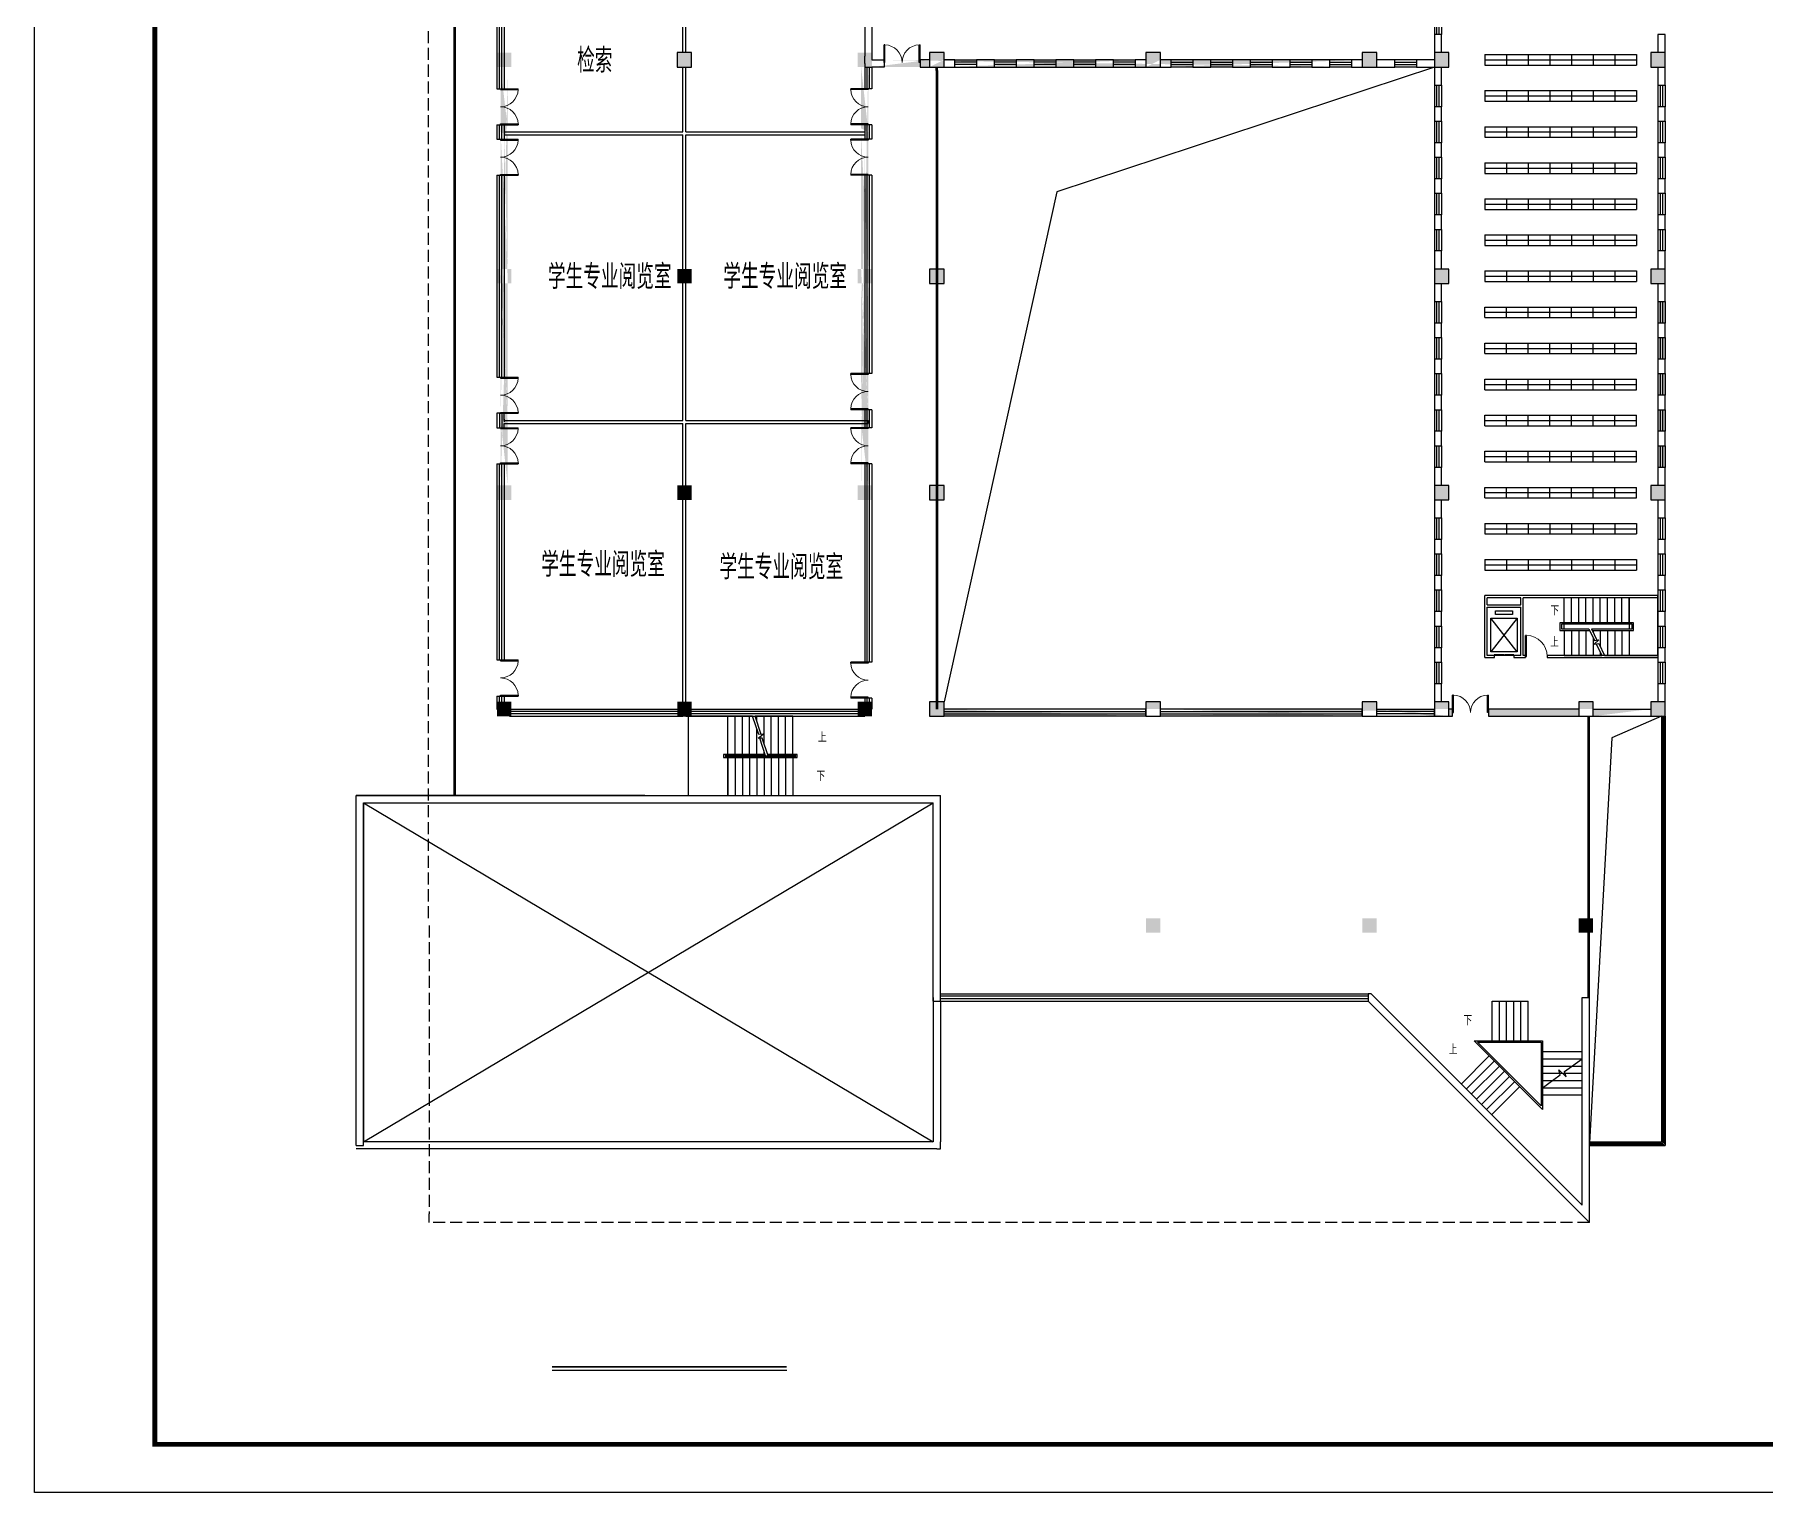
# Model space of a CAD drawing. Extents: x 368934 to 515747, y 80531 to 178176.
# Drawn here: x 369151 to 405151, y 80531 to 110847 of the extents above; entities that cross this region are included whole.
import ezdxf

# ---------------------------------------------------------------- set-up
doc = ezdxf.new("R2010")
doc.units = 0
doc.header["$LTSCALE"] = 1000
doc.header["$MEASUREMENT"] = 0
doc.linetypes.add('DASH', pattern=[0.35, 0.25, -0.1])
doc.layers.get('0').update_dxf_attribs({"linetype": 'CONTINUOUS'})
for name, color, linetype in [('COLUMN', 9, 'CONTINUOUS'), ('HANDRAIL', 2, 'CONTINUOUS'), ('PUB_DIM', 3, 'CONTINUOUS'), ('PUB_TEXT', 253, 'CONTINUOUS'), ('PUB_TITLE', 4, 'CONTINUOUS'), ('STAIR', 2, 'CONTINUOUS'), ('WALL', 254, 'CONTINUOUS'), ('WINDOW', 4, 'CONTINUOUS')]:
    doc.layers.add(name, color=color, linetype=linetype)
doc.styles.add('_TCH_DIM', font='SIMPLEX', dxfattribs={"height": 3.5, "bigfont": 'GBCBIG'})
doc.styles.get("Standard").update_dxf_attribs({"font": 'GBENOR', "bigfont": 'GBCBIG'})

# ---------------------------------------------------------------- blocks, each defined once
blk = doc.blocks.new('$TCHSYS$WIN2D')
for p, q in [((-0.5, 0.5), (0.5, 0.5)), ((0.5, 0.1667), (-0.5, 0.1667)), ((0.5, -0.1667), (-0.5, -0.1667)), ((-0.5, -0.5), (0.5, -0.5))]:
    blk.add_line(p, q)
blk = doc.blocks.new('$DorLib2D$00000002')
for p, q in [((-0.5, 0), (-0.5, 0.4875)), ((-0.475, 0.4875), (-0.5, 0.4875)), ((-0.475, 0), (-0.475, 0.4875)), ((0.475, 0), (0.475, 0.4875)), ((0.475, 0.4875), (0.5, 0.4875)), ((0.5, 0), (0.5, 0.4875)), ((-0.5, 0), (-0.475, 0)), ((0.5, 0), (0.475, 0))]:
    blk.add_line(p, q)
at = {"lineweight": 13}
for centre, start, end in [((-0.4875, 0), 0, 88.53072), ((0.4875, 0), 91.46928, 180)]:
    blk.add_arc(centre, 0.4875, start, end, dxfattribs=at)
blk = doc.blocks.new('$DorLib2D$00000001')
for p, q in [((0.45, 0.975), (0.5, 0.975)), ((0.45, 0), (0.45, 0.975)), ((0.5, 0), (0.5, 0.975)), ((0.5, 0), (0.45, 0))]:
    blk.add_line(p, q)
at = {"lineweight": 13}
blk.add_arc((0.475, 0), 0.975, 91.46928, 180, dxfattribs=at)
blk = doc.blocks.new('$TCHSYS$LDOR22D')
for p, q in [((-0.517, 0.833), (-0.017, 0.833)), ((-0.517, 0.833), (-0.517, 0.667)), ((-0.517, 0.667), (-0.017, 0.667)), ((-0.5, 0.5), (0.5, 0.5)), ((-0.017, 0.833), (-0.017, 0.667)), ((0.017, 0.833), (0.017, 0.667)), ((0.017, 0.833), (0.517, 0.833)), ((0.017, 0.667), (0.517, 0.667)), ((0.517, 0.833), (0.517, 0.667))]:
    blk.add_line(p, q)

msp = doc.modelspace()

# ---------------------------------------------------------------- hatches: boundary and pattern name
at = {"layer": 'WALL'}
h = msp.add_hatch(color=256, dxfattribs=at)
h.paths.add_polyline_path([(378767, 101172), (379067, 101172), (379067, 101472), (378767, 101472)])
h.paths.add_polyline_path([(378767, 105672), (379067, 105672), (379067, 105972), (378767, 105972)])
h.paths.add_polyline_path([(378767, 110172), (379067, 110172), (379067, 110472), (378767, 110472)])
edge = h.paths.add_edge_path()
edge.add_line((378992, 105672), (378992, 102897))
edge.add_line((378842, 105672), (378842, 102822))
edge.add_line((378992, 110172), (378992, 108897))
edge.add_line((378842, 110172), (378842, 108822))
edge.add_line((378992, 108747), (378992, 105972))
edge.add_line((378842, 108822), (378842, 105972))
edge.add_line((378992, 102747), (378992, 101472))
edge.add_line((378842, 102822), (378842, 101472))
edge.add_line((378917, 103772), (378917, 108772))
h = msp.add_hatch(color=256, dxfattribs=at)
h.paths.add_polyline_path([(378767, 101172), (379067, 101172), (379067, 101472), (378767, 101472)])
h.paths.add_polyline_path([(378767, 105672), (379067, 105672), (379067, 105972), (378767, 105972)])
h.paths.add_polyline_path([(378767, 110172), (379067, 110172), (379067, 110472), (378767, 110472)])
edge = h.paths.add_edge_path()
edge.add_line((378992, 105672), (378992, 102897))
edge.add_line((378842, 105672), (378842, 102822))
edge.add_line((378992, 110172), (378992, 108897))
edge.add_line((378842, 110172), (378842, 108822))
edge.add_line((378992, 108747), (378992, 105972))
edge.add_line((378842, 108822), (378842, 105972))
edge.add_line((378992, 102747), (378992, 101472))
edge.add_line((378842, 102822), (378842, 101472))
edge.add_line((378917, 103772), (378917, 108772))
h = msp.add_hatch(color=256, dxfattribs=at)
h.paths.add_polyline_path([(398267, 110172), (398567, 110172), (398567, 110472), (398267, 110472)])
h.paths.add_polyline_path([(402767, 110172), (403067, 110172), (403067, 110472), (402767, 110472)])
h.paths.add_polyline_path([(396767, 110172), (397067, 110172), (397067, 110472), (396767, 110472)])
h.paths.add_polyline_path([(387767, 110172), (388067, 110172), (388067, 110472), (387767, 110472)])
h.paths.add_polyline_path([(392267, 110172), (392567, 110172), (392567, 110472), (392267, 110472)])
h.paths.add_polyline_path([(382517, 110172), (382817, 110172), (382817, 110472), (382517, 110472)])
edge = h.paths.add_edge_path()
edge.add_line((392267, 110172), (388067, 110172))
edge.add_line((392267, 110322), (388067, 110322))
edge.add_line((387767, 110172), (386567, 110172))
edge.add_line((387767, 110322), (386567, 110322))
edge.add_line((396767, 110172), (392567, 110172))
edge.add_line((396767, 110322), (392567, 110322))
h = msp.add_hatch(color=256, dxfattribs=at)
h.paths.add_polyline_path([(386267, 101472), (386267, 101172), (386567, 101172), (386567, 101472)])
h.paths.add_polyline_path([(386267, 105672), (386567, 105672), (386567, 105972), (386267, 105972)])
h.paths.add_polyline_path([(386267, 110172), (386567, 110172), (386567, 110472), (386267, 110472)])
edge = h.paths.add_edge_path()
edge.add_line((386492, 105672), (386492, 102822))
edge.add_line((386342, 105672), (386342, 102897))
edge.add_line((386492, 110172), (386492, 108822))
edge.add_line((386342, 110172), (386342, 108897))
edge.add_line((386492, 108822), (386492, 105972))
edge.add_line((386342, 108747), (386342, 105972))
edge.add_line((386492, 102822), (386492, 101472))
edge.add_line((386342, 102747), (386342, 101472))
edge.add_line((386417, 108772), (386417, 103772))
h = msp.add_hatch(color=256, dxfattribs=at)
h.paths.add_polyline_path([(386267, 101472), (386267, 101172), (386567, 101172), (386567, 101472)])
h.paths.add_polyline_path([(386267, 105672), (386567, 105672), (386567, 105972), (386267, 105972)])
h.paths.add_polyline_path([(386267, 110172), (386567, 110172), (386567, 110472), (386267, 110472)])
edge = h.paths.add_edge_path()
edge.add_line((386492, 105672), (386492, 102822))
edge.add_line((386342, 105672), (386342, 102897))
edge.add_line((386492, 110172), (386492, 108822))
edge.add_line((386342, 110172), (386342, 108897))
edge.add_line((386492, 108822), (386492, 105972))
edge.add_line((386342, 108747), (386342, 105972))
edge.add_line((386492, 102822), (386492, 101472))
edge.add_line((386342, 102747), (386342, 101472))
edge.add_line((386417, 108772), (386417, 103772))
h = msp.add_hatch(color=256, dxfattribs=at)
h.paths.add_polyline_path([(396767, 110472), (396767, 110172), (397067, 110172), (397067, 110472)])
h.paths.add_polyline_path([(398267, 110472), (398267, 110172), (398567, 110172), (398567, 110472)])
h.paths.add_polyline_path([(402767, 110172), (403067, 110172), (403067, 110472), (402767, 110472)])
for points in [[(382517, 105672), (382817, 105672), (382817, 105972), (382517, 105972)], [(382517, 101172), (382817, 101172), (382817, 101472), (382517, 101472)], [(382517, 96672), (382817, 96672), (382817, 96972), (382517, 96972)], [(401267, 92172), (401567, 92172), (401567, 92472), (401267, 92472)]]:
    msp.add_hatch(color=256, dxfattribs=at).paths.add_polyline_path(points)
h = msp.add_hatch(color=256, dxfattribs=at)
h.paths.add_polyline_path([(387767, 105672), (388067, 105672), (388067, 105972), (387767, 105972)])
h.paths.add_polyline_path([(398267, 105672), (398567, 105672), (398567, 105972), (398267, 105972)])
h = msp.add_hatch(color=256, dxfattribs=at)
h.paths.add_polyline_path([(402767, 105672), (403067, 105672), (403067, 105972), (402767, 105972)])
h.paths.add_polyline_path([(402767, 101172), (403067, 101172), (403067, 101472), (402767, 101472)])
edge = h.paths.add_edge_path()
edge.add_line((402917, 105672), (402917, 105297))
edge.add_line((402917, 105297), (403067, 105297))
edge.add_line((403067, 105297), (403067, 105672))
edge.add_line((403067, 101472), (403067, 101847))
edge.add_line((403067, 101847), (402917, 101847))
edge.add_line((402917, 101847), (402917, 101472))
edge.add_line((402917, 104847), (402917, 104547))
edge.add_line((402917, 104547), (403067, 104547))
edge.add_line((403067, 104547), (403067, 104847))
edge.add_line((403067, 104847), (402917, 104847))
edge.add_line((402917, 104097), (402917, 103797))
edge.add_line((402917, 103797), (403067, 103797))
edge.add_line((403067, 103797), (403067, 104097))
edge.add_line((403067, 104097), (402917, 104097))
edge.add_line((402917, 103347), (402917, 103047))
edge.add_line((402917, 103047), (403067, 103047))
edge.add_line((403067, 103047), (403067, 103347))
edge.add_line((403067, 103347), (402917, 103347))
edge.add_line((402917, 102597), (402917, 102297))
edge.add_line((402917, 102297), (403067, 102297))
edge.add_line((403067, 102297), (403067, 102597))
edge.add_line((403067, 102597), (402917, 102597))
h = msp.add_hatch(color=256, dxfattribs=at)
h.paths.add_polyline_path([(387767, 101172), (388067, 101172), (388067, 101472), (387767, 101472)])
h.paths.add_polyline_path([(398267, 101172), (398567, 101172), (398567, 101472), (398267, 101472)])
h = msp.add_hatch(color=256, dxfattribs=at)
h.dxf.hatch_style = 2
h.paths.add_polyline_path([(378767, 96672), (379067, 96672), (379067, 96972), (378767, 96972)])
h = msp.add_hatch(color=256, dxfattribs=at)
h.dxf.hatch_style = 2
h.paths.add_polyline_path([(378767, 96672), (379067, 96672), (379067, 96972), (378767, 96972)])
h = msp.add_hatch(color=256, dxfattribs=at)
h.dxf.hatch_style = 2
h.paths.add_polyline_path([(386267, 96672), (386567, 96672), (386567, 96972), (386267, 96972)])
h = msp.add_hatch(color=256, dxfattribs=at)
h.dxf.hatch_style = 2
h.paths.add_polyline_path([(386267, 96672), (386567, 96672), (386567, 96972), (386267, 96972)])
h = msp.add_hatch(color=256, dxfattribs=at)
h.paths.add_polyline_path([(396767, 96672), (397067, 96672), (397067, 96972), (396767, 96972)])
h.paths.add_polyline_path([(392267, 96672), (392567, 96672), (392567, 96972), (392267, 96972)])
h.paths.add_polyline_path([(387767, 96672), (388067, 96672), (388067, 96972), (387767, 96972)])
h.paths.add_polyline_path([(402767, 96672), (403067, 96672), (403067, 96972), (402767, 96972)])
h.paths.add_polyline_path([(398267, 96672), (398567, 96672), (398567, 96972), (398267, 96972)])
h.paths.add_polyline_path([(401267, 96672), (401567, 96672), (401567, 96972), (401267, 96972)])
edge = h.paths.add_edge_path()
edge.add_line((397067, 96672), (397067, 96822))
edge.add_line((398267, 96672), (398267, 96822))
edge.add_line((392567, 96672), (392567, 96822))
edge.add_line((396767, 96672), (396767, 96822))
edge.add_line((401567, 96822), (402767, 96822))
edge.add_line((401567, 96672), (402767, 96672))
edge.add_line((388067, 96672), (388067, 96822))
edge.add_line((392267, 96672), (392267, 96822))
edge.add_line((403992, 96822), (397342, 96822))
edge.add_line((398567, 96672), (398642, 96672))
edge.add_line((398642, 96672), (398642, 96822))
edge.add_line((398642, 96822), (398567, 96822))
edge.add_line((401267, 96822), (399392, 96822))
edge.add_line((399392, 96822), (399392, 96672))
edge.add_line((399392, 96672), (401267, 96672))
h = msp.add_hatch(color=256, dxfattribs=at)
h.paths.add_polyline_path([(396767, 92172), (397067, 92172), (397067, 92472), (396767, 92472)])
h.paths.add_polyline_path([(392267, 92172), (392567, 92172), (392567, 92472), (392267, 92472)])

# ---------------------------------------------------------------- linework, layer by layer
for p, q in [((386567, 110322), (386818, 110322)), ((386818, 110172), (386567, 110172)), ((386818, 110322), (386818, 110172)), ((387568, 110322), (387568, 110172)), ((387767, 110322), (387568, 110322)), ((387568, 110172), (387767, 110172)), ((398267, 110172), (390410, 107575)), ((390410, 107575), (388067, 96972)), ((375992, 94872), (387842, 87822)), ((375992, 87822), (387842, 94872)), ((387917, 87672), (387992, 87672)), ((387992, 87672), (387992, 87822))]:
    msp.add_line(p, q)
at = {"layer": 'COLUMN'}
for p, q in [((382517, 110472), (382517, 110172)), ((382817, 110472), (382517, 110472)), ((382517, 110172), (382817, 110172)), ((382817, 110172), (382817, 110472)), ((387767, 110472), (387767, 110172)), ((388067, 110472), (387767, 110472)), ((387767, 110472), (387767, 110172)), ((388067, 110472), (387767, 110472)), ((387767, 110172), (388067, 110172)), ((387767, 110172), (388067, 110172)), ((388067, 110172), (388067, 110472)), ((388067, 110172), (388067, 110472)), ((392267, 110472), (392267, 110172)), ((392567, 110472), (392267, 110472)), ((392267, 110472), (392267, 110172)), ((392567, 110472), (392267, 110472)), ((392267, 110172), (392567, 110172)), ((392267, 110172), (392567, 110172)), ((392567, 110172), (392567, 110472)), ((392567, 110172), (392567, 110472)), ((396767, 110472), (396767, 110172)), ((397067, 110472), (396767, 110472)), ((396767, 110172), (397067, 110172)), ((397067, 110172), (397067, 110472)), ((398267, 110472), (398267, 110172)), ((398567, 110472), (398267, 110472)), ((398267, 110172), (398567, 110172)), ((398567, 110172), (398567, 110472)), ((402767, 110472), (402767, 110172)), ((403067, 110472), (402767, 110472)), ((402767, 110172), (403067, 110172)), ((403067, 110172), (403067, 110472)), ((387767, 105972), (387767, 105672)), ((388067, 105972), (387767, 105972)), ((388067, 105672), (388067, 105972)), ((398267, 105972), (398267, 105672)), ((398567, 105972), (398267, 105972)), ((398567, 105672), (398567, 105972)), ((402767, 105972), (402767, 105672)), ((403067, 105972), (402767, 105972)), ((403067, 105672), (403067, 105972)), ((387767, 105672), (388067, 105672)), ((398267, 105672), (398567, 105672)), ((402767, 105672), (403067, 105672)), ((387767, 101472), (387767, 101172)), ((388067, 101472), (387767, 101472)), ((387767, 101172), (388067, 101172)), ((388067, 101172), (388067, 101472)), ((398267, 101472), (398267, 101172)), ((398567, 101472), (398267, 101472)), ((398267, 101172), (398567, 101172)), ((398567, 101172), (398567, 101472)), ((402767, 101472), (402767, 101172)), ((403067, 101472), (402767, 101472)), ((402767, 101172), (403067, 101172)), ((403067, 101172), (403067, 101472)), ((387767, 96972), (387767, 96672)), ((388067, 96972), (387767, 96972)), ((388067, 96672), (388067, 96972)), ((392267, 96972), (392267, 96672)), ((392567, 96972), (392267, 96972)), ((392567, 96672), (392567, 96972)), ((396767, 96972), (396767, 96672)), ((397067, 96972), (396767, 96972)), ((397067, 96672), (397067, 96972)), ((398267, 96972), (398267, 96672)), ((398567, 96972), (398267, 96972)), ((398567, 96672), (398567, 96972)), ((401267, 96972), (401267, 96672)), ((401567, 96972), (401267, 96972)), ((401567, 96672), (401567, 96972)), ((402767, 96972), (402767, 96672)), ((403067, 96972), (402767, 96972)), ((403067, 96672), (403067, 96972)), ((387767, 96672), (388067, 96672)), ((392267, 96672), (392567, 96672)), ((396767, 96672), (397067, 96672)), ((398267, 96672), (398567, 96672)), ((401267, 96672), (401567, 96672)), ((402767, 96672), (403067, 96672))]:
    msp.add_line(p, q, dxfattribs=at)
at = {"layer": 'HANDRAIL'}
msp.add_line((399467, 90747), (400217, 90747), dxfattribs=at)
at = {"layer": 'PUB_DIM'}
for p, q in [((400854, 89321), (401007, 89173)), ((400884, 89214), (400854, 89321)), ((400975, 89280), (401342, 89547)), ((400487, 88925), (400884, 89214)), ((401007, 89173), (400975, 89280))]:
    msp.add_line(p, q, dxfattribs=at)
for points in [[(400876, 98857, 0, 0, 0), (402635, 98857, 0, 0, 0), (402635, 98206, 0, 0, 0), (401802, 98206, 40, 0, 0), (401652, 98206, 0, 0, 0)], [(400868, 98202, 0, 0, 0), (401457, 98202, 40, 0, 0), (401607, 98202, 0, 0, 0)], [(385342, 95417, 0, 0, 0), (383161, 95417, 0, 0, 0), (383161, 96225, 0, 0, 0), (384039, 96225, 40, 0, 0), (384189, 96225, 0, 0, 0)], [(385370, 96225, 0, 0, 0), (384424, 96225, 40, 0, 0), (384274, 96225, 0, 0, 0)], [(399067, 90334, 0, 0, 0), (400929, 90334, 0, 0, 0), (400929, 89407, 40, 0, 0), (400929, 89257, 0, 0, 0)], [(398741, 89677, 0, 0, 0), (400931, 87509, 0, 0, 0), (400931, 89097, 40, 0, 0), (400931, 89247, 0, 0, 0)]]:
    msp.add_lwpolyline(points, format="xyseb", dxfattribs=at)
at = {"layer": 'PUB_DIM', "const_width": 35}
msp.add_lwpolyline([(379913, 83144), (384796, 83144)], dxfattribs=at)
at = {"layer": 'PUB_DIM'}
msp.add_lwpolyline([(379913, 83069), (384796, 83069)], dxfattribs=at)
at = {"layer": 'PUB_TITLE'}
msp.add_lwpolyline([(369151, 80531), (369151, 128531), (441151, 128531), (441151, 80531)], close=True, dxfattribs=at)
at = {"layer": 'PUB_TITLE', "const_width": 100}
msp.add_lwpolyline([(371651, 81531), (440151, 81531), (440151, 127531), (371651, 127531)], close=True, dxfattribs=at)
at = {"layer": 'STAIR'}
for p, q in [((400967, 98617), (400967, 99137)), ((402317, 99137), (400967, 99137)), ((401117, 98617), (401117, 99137)), ((401267, 98617), (401267, 99137)), ((401417, 98617), (401417, 99137)), ((401567, 98617), (401567, 99137)), ((401717, 98617), (401717, 99137)), ((401867, 98617), (401867, 99137)), ((402017, 98617), (402017, 99137)), ((402167, 98617), (402167, 99137)), ((402317, 99137), (402317, 98617)), ((402317, 98617), (402317, 99137)), ((402917, 99137), (402317, 99137)), ((402917, 97937), (402917, 99137)), ((399990, 98013), (399440, 98713)), ((399990, 98713), (399440, 98013)), ((399440, 98013), (399440, 98713)), ((399440, 98713), (399990, 98713)), ((399539, 98866), (399891, 98866)), ((399539, 98789), (399539, 98866)), ((399891, 98789), (399539, 98789)), ((399891, 98866), (399891, 98789)), ((399990, 98713), (399990, 98013)), ((402407, 98617), (400877, 98617)), ((400877, 98617), (400877, 98457)), ((400877, 98457), (401494, 98457)), ((402377, 98587), (400907, 98587)), ((400907, 98587), (400907, 98487)), ((400907, 98487), (401480, 98487)), ((400967, 98487), (400967, 98587)), ((402317, 98587), (400967, 98587)), ((400967, 98487), (401480, 98487)), ((400967, 98457), (400967, 97937)), ((401117, 98457), (401117, 97937)), ((401267, 98457), (401267, 97937)), ((401417, 98457), (401417, 97937)), ((401480, 98487), (401597, 98247)), ((401535, 98487), (402377, 98487)), ((401535, 98487), (401648, 98257)), ((401535, 98487), (402317, 98487)), ((401550, 98457), (402407, 98457)), ((401567, 98457), (401567, 98421)), ((401567, 98308), (401567, 97937)), ((401717, 98457), (401717, 98116)), ((401867, 98457), (401867, 97937)), ((402017, 98457), (402017, 97937)), ((402167, 98457), (402167, 97937)), ((402317, 98587), (402317, 98487)), ((402317, 98457), (402317, 97937)), ((402317, 98457), (402317, 97937)), ((402377, 98487), (402377, 98587)), ((402407, 98457), (402407, 98617)), ((399990, 98013), (399440, 98013)), ((400967, 97937), (401750, 97937)), ((401685, 98264), (401592, 98167)), ((401592, 98167), (401683, 98185)), ((401597, 98247), (401685, 98264)), ((401632, 98175), (401750, 97937)), ((401683, 98185), (401805, 97937)), ((401717, 98002), (401717, 97937)), ((401805, 97937), (402317, 97937)), ((402317, 97937), (402917, 97937)), ((382747, 96672), (382747, 95022)), ((383572, 96672), (382747, 96672)), ((383572, 95879), (383572, 96672)), ((383572, 95879), (383572, 96672)), ((384086, 96672), (383572, 96672)), ((383722, 95879), (383722, 96672)), ((383872, 95879), (383872, 96672)), ((384022, 95879), (384022, 96672)), ((384211, 96291), (384086, 96672)), ((384922, 96672), (384139, 96672)), ((384262, 96294), (384139, 96672)), ((384172, 96569), (384172, 96672)), ((384322, 96110), (384322, 96672)), ((384472, 95879), (384472, 96672)), ((384622, 95879), (384622, 96672)), ((384772, 95879), (384772, 96672)), ((384922, 95879), (384922, 96672)), ((384172, 95879), (384172, 96408)), ((384198, 96213), (384304, 96296)), ((384287, 96218), (384198, 96213)), ((384304, 96296), (384211, 96291)), ((384356, 95847), (384236, 96215)), ((384409, 95847), (384287, 96218)), ((383482, 95879), (383482, 95814)), ((384346, 95879), (383482, 95879)), ((383482, 95814), (385012, 95814)), ((383512, 95849), (383512, 95844)), ((384355, 95849), (383512, 95849)), ((383512, 95844), (384982, 95844)), ((383572, 95844), (383572, 95849)), ((383572, 95847), (383572, 95849)), ((383572, 95847), (384922, 95847)), ((383572, 95847), (383572, 95844)), ((384356, 95847), (383572, 95847)), ((383572, 95022), (383572, 95814)), ((383572, 95814), (383572, 95022)), ((383722, 95847), (383722, 95849)), ((383722, 95847), (383722, 95844)), ((383722, 95814), (383722, 95022)), ((383872, 95847), (383872, 95849)), ((383872, 95847), (383872, 95844)), ((383872, 95814), (383872, 95022)), ((384022, 95847), (384022, 95849)), ((384022, 95847), (384022, 95844)), ((384022, 95814), (384022, 95022)), ((384172, 95847), (384172, 95849)), ((384172, 95847), (384172, 95844)), ((384172, 95814), (384172, 95022)), ((384322, 95879), (384322, 95950)), ((384322, 95847), (384322, 95849)), ((384322, 95847), (384322, 95844)), ((384322, 95814), (384322, 95022)), ((385012, 95879), (384398, 95879)), ((384982, 95849), (384408, 95849)), ((384922, 95847), (384409, 95847)), ((384472, 95847), (384472, 95849)), ((384472, 95847), (384472, 95844)), ((384472, 95814), (384472, 95022)), ((384622, 95847), (384622, 95849)), ((384622, 95847), (384622, 95844)), ((384622, 95814), (384622, 95022)), ((384772, 95847), (384772, 95849)), ((384772, 95847), (384772, 95844)), ((384772, 95814), (384772, 95022)), ((384922, 95847), (384922, 95849)), ((384922, 95847), (384922, 95847)), ((384922, 95847), (384922, 95844)), ((384922, 95814), (384922, 95022)), ((384982, 95844), (384982, 95849)), ((385012, 95814), (385012, 95879)), ((382747, 95022), (383572, 95022)), ((383572, 95022), (384922, 95022)), ((399467, 89922), (399467, 90747)), ((399617, 89922), (399617, 90747)), ((399767, 89922), (399767, 90747)), ((399917, 89922), (399917, 90747)), ((400067, 89922), (400067, 90747)), ((400217, 89922), (400217, 90747)), ((399090, 89922), (400517, 89922)), ((399090, 89922), (400517, 88495)), ((399163, 89892), (400487, 89892)), ((399163, 89892), (400487, 88567)), ((400487, 89892), (400487, 88567)), ((400517, 89922), (400517, 88495)), ((400517, 89697), (401342, 89697)), ((399406, 89606), (398822, 89023)), ((399512, 89500), (398928, 88917)), ((399618, 89394), (399034, 88811)), ((399724, 89288), (399140, 88705)), ((400517, 89547), (401342, 89547)), ((400517, 89397), (401342, 89397)), ((399830, 89182), (399246, 88599)), ((399936, 89076), (399353, 88493)), ((400042, 88970), (399459, 88387)), ((400517, 89247), (401342, 89247)), ((400517, 89097), (401342, 89097)), ((400517, 88947), (401342, 88947)), ((400517, 88797), (401342, 88797))]:
    msp.add_line(p, q, dxfattribs=at)
at = {"layer": 'WALL', "linetype": 'DASH'}
for p, q in [((377342, 92472), (377342, 116622)), ((377357, 92322), (377357, 86322)), ((377357, 86141), (377357, 86322)), ((401492, 86141), (377357, 86141))]:
    msp.add_line(p, q, dxfattribs=at)
at = {"layer": 'WALL'}
for p, q in [((377867, 114972), (377867, 95022)), ((377897, 114972), (377897, 95022)), ((386417, 114672), (386417, 110397)), ((386567, 114672), (386567, 110322)), ((382637, 110472), (382637, 111792)), ((382697, 110472), (382697, 111822)), ((398267, 110847), (398267, 110472)), ((398417, 110847), (398267, 110847)), ((398417, 110472), (398417, 110847)), ((402917, 110847), (402917, 110472)), ((403067, 110847), (402917, 110847)), ((403067, 110472), (403067, 110847)), ((382637, 108822), (382637, 110172)), ((382697, 108822), (382697, 110172)), ((386417, 110247), (386417, 110397)), ((386417, 110397), (386417, 110397)), ((386417, 110247), (386417, 110247)), ((386417, 110247), (386417, 110247)), ((386417, 110247), (386417, 110172)), ((386417, 110172), (386567, 110172)), ((386567, 110322), (386567, 110322)), ((387902, 110103), (387902, 110172)), ((387932, 110103), (387932, 110172)), ((388292, 110322), (388067, 110322)), ((388067, 110172), (388292, 110172)), ((388292, 110172), (388292, 110322)), ((388742, 110322), (388742, 110172)), ((389117, 110322), (388742, 110322)), ((388742, 110172), (389117, 110172)), ((389117, 110172), (389117, 110322)), ((389567, 110322), (389567, 110172)), ((389942, 110322), (389567, 110322)), ((389567, 110172), (389942, 110172)), ((389942, 110172), (389942, 110322)), ((390392, 110322), (390392, 110172)), ((390767, 110322), (390392, 110322)), ((390392, 110172), (390767, 110172)), ((390767, 110172), (390767, 110322)), ((391217, 110322), (391217, 110172)), ((391592, 110322), (391217, 110322)), ((391217, 110172), (391592, 110172)), ((391592, 110172), (391592, 110322)), ((392042, 110322), (392042, 110172)), ((392267, 110322), (392042, 110322)), ((392042, 110172), (392267, 110172)), ((392792, 110322), (392567, 110322)), ((392567, 110172), (392792, 110172)), ((392792, 110172), (392792, 110322)), ((393242, 110322), (393242, 110172)), ((393617, 110322), (393242, 110322)), ((393242, 110172), (393617, 110172)), ((393617, 110172), (393617, 110322)), ((394067, 110322), (394067, 110172)), ((394442, 110322), (394067, 110322)), ((394067, 110172), (394442, 110172)), ((394442, 110172), (394442, 110322)), ((394892, 110322), (394892, 110172)), ((395267, 110322), (394892, 110322)), ((394892, 110172), (395267, 110172)), ((395267, 110172), (395267, 110322)), ((395717, 110322), (395717, 110172)), ((396092, 110322), (395717, 110322)), ((395717, 110172), (396092, 110172)), ((396092, 110172), (396092, 110322)), ((396542, 110322), (396542, 110172)), ((396767, 110322), (396542, 110322)), ((396542, 110172), (396767, 110172)), ((397442, 110322), (397067, 110322)), ((397067, 110172), (397442, 110172)), ((397442, 110172), (397442, 110322)), ((397892, 110322), (397892, 110172)), ((398267, 110322), (397892, 110322)), ((397892, 110172), (398267, 110172)), ((398267, 110172), (398267, 109797)), ((398417, 109797), (398417, 110172)), ((399317, 110432), (402467, 110432)), ((399317, 110432), (399317, 110212)), ((399317, 110322), (402467, 110322)), ((399317, 110212), (402467, 110212)), ((399767, 110432), (399767, 110212)), ((400217, 110432), (400217, 110212)), ((400667, 110432), (400667, 110212)), ((401117, 110432), (401117, 110212)), ((401567, 110432), (401567, 110212)), ((402017, 110432), (402017, 110212)), ((402467, 110432), (402467, 110212)), ((402917, 110172), (402917, 109797)), ((403067, 109797), (403067, 110172)), ((387902, 110103), (387902, 96822)), ((387932, 110103), (387932, 96822)), ((398267, 109797), (398417, 109797)), ((399317, 109682), (402467, 109682)), ((399317, 109682), (399317, 109462)), ((399317, 109572), (402467, 109572)), ((399317, 109462), (402467, 109462)), ((399767, 109682), (399767, 109462)), ((400217, 109682), (400217, 109462)), ((400667, 109682), (400667, 109462)), ((401117, 109682), (401117, 109462)), ((401567, 109682), (401567, 109462)), ((402017, 109682), (402017, 109462)), ((402467, 109682), (402467, 109462)), ((402917, 109797), (403067, 109797)), ((398417, 109347), (398267, 109347)), ((398267, 109347), (398267, 109047)), ((398417, 109047), (398417, 109347)), ((403067, 109347), (402917, 109347)), ((402917, 109347), (402917, 109047)), ((403067, 109047), (403067, 109347)), ((378917, 108822), (378917, 108762)), ((378917, 108822), (382637, 108822)), ((378917, 108762), (382637, 108762)), ((382637, 102822), (382637, 108762)), ((382697, 108822), (386417, 108822)), ((382697, 108762), (386417, 108762)), ((382697, 102822), (382697, 108762)), ((386417, 108822), (386417, 108762)), ((398267, 109047), (398417, 109047)), ((399317, 108932), (402467, 108932)), ((399317, 108932), (399317, 108712)), ((399317, 108822), (402467, 108822)), ((399767, 108932), (399767, 108712)), ((400217, 108932), (400217, 108712)), ((400667, 108932), (400667, 108712)), ((401117, 108932), (401117, 108712)), ((401567, 108932), (401567, 108712)), ((402017, 108932), (402017, 108712)), ((402467, 108932), (402467, 108712)), ((402917, 109047), (403067, 109047)), ((398417, 108597), (398267, 108597)), ((398267, 108597), (398267, 108297)), ((398417, 108297), (398417, 108597)), ((399317, 108712), (402467, 108712)), ((403067, 108597), (402917, 108597)), ((402917, 108597), (402917, 108297)), ((403067, 108297), (403067, 108597)), ((398267, 108297), (398417, 108297)), ((399317, 108182), (402467, 108182)), ((399317, 108182), (399317, 107962)), ((399317, 108072), (402467, 108072)), ((399767, 108182), (399767, 107962)), ((400217, 108182), (400217, 107962)), ((400667, 108182), (400667, 107962)), ((401117, 108182), (401117, 107962)), ((401567, 108182), (401567, 107962)), ((402017, 108182), (402017, 107962)), ((402467, 108182), (402467, 107962)), ((402917, 108297), (403067, 108297)), ((398417, 107847), (398267, 107847)), ((398267, 107847), (398267, 107547)), ((398417, 107547), (398417, 107847)), ((399317, 107962), (402467, 107962)), ((403067, 107847), (402917, 107847)), ((402917, 107847), (402917, 107547)), ((403067, 107547), (403067, 107847)), ((398267, 107547), (398417, 107547)), ((399317, 107432), (402467, 107432)), ((399317, 107432), (399317, 107212)), ((399317, 107322), (402467, 107322)), ((399767, 107432), (399767, 107212)), ((400217, 107432), (400217, 107212)), ((400667, 107432), (400667, 107212)), ((401117, 107432), (401117, 107212)), ((401567, 107432), (401567, 107212)), ((402017, 107432), (402017, 107212)), ((402467, 107432), (402467, 107212)), ((402917, 107547), (403067, 107547)), ((398417, 107097), (398267, 107097)), ((398267, 107097), (398267, 106797)), ((398417, 106797), (398417, 107097)), ((399317, 107212), (402467, 107212)), ((403067, 107097), (402917, 107097)), ((402917, 107097), (402917, 106797)), ((403067, 106797), (403067, 107097)), ((398267, 106797), (398417, 106797)), ((399317, 106682), (402467, 106682)), ((399317, 106682), (399317, 106462)), ((399317, 106572), (402467, 106572)), ((399767, 106682), (399767, 106462)), ((400217, 106682), (400217, 106462)), ((400667, 106682), (400667, 106462)), ((401117, 106682), (401117, 106462)), ((401567, 106682), (401567, 106462)), ((402017, 106682), (402017, 106462)), ((402467, 106682), (402467, 106462)), ((402917, 106797), (403067, 106797)), ((398267, 106347), (398267, 105972)), ((398417, 106347), (398267, 106347)), ((398417, 105972), (398417, 106347)), ((399317, 106462), (402467, 106462)), ((402917, 106347), (402917, 105972)), ((403067, 106347), (402917, 106347)), ((403067, 105972), (403067, 106347)), ((399317, 105932), (402467, 105932)), ((399317, 105932), (399317, 105712)), ((399767, 105932), (399767, 105712)), ((400217, 105932), (400217, 105712)), ((400667, 105932), (400667, 105712)), ((401117, 105932), (401117, 105712)), ((401567, 105932), (401567, 105712)), ((402017, 105932), (402017, 105712)), ((402467, 105932), (402467, 105712)), ((398267, 105672), (398267, 105297)), ((398417, 105297), (398417, 105672)), ((399317, 105822), (402467, 105822)), ((399317, 105822), (402467, 105822)), ((399317, 105712), (402467, 105712)), ((402917, 105672), (402917, 105297)), ((403067, 105297), (403067, 105672)), ((398267, 105297), (398417, 105297)), ((399317, 105182), (402467, 105182)), ((399317, 104962), (399317, 105182)), ((399767, 104962), (399767, 105182)), ((400217, 104962), (400217, 105182)), ((400667, 104962), (400667, 105182)), ((401117, 104962), (401117, 105182)), ((401567, 104962), (401567, 105182)), ((402017, 104962), (402017, 105182)), ((402467, 104962), (402467, 105182)), ((402917, 105297), (403067, 105297)), ((398417, 104847), (398267, 104847)), ((398267, 104847), (398267, 104547)), ((398417, 104547), (398417, 104847)), ((399317, 105072), (402467, 105072)), ((399317, 104962), (402467, 104962)), ((403067, 104847), (402917, 104847)), ((402917, 104847), (402917, 104547)), ((403067, 104547), (403067, 104847)), ((398267, 104547), (398417, 104547)), ((399317, 104212), (399317, 104432)), ((399317, 104432), (402467, 104432)), ((399767, 104212), (399767, 104432)), ((400217, 104212), (400217, 104432)), ((400667, 104212), (400667, 104432)), ((401117, 104212), (401117, 104432)), ((401567, 104212), (401567, 104432)), ((402017, 104212), (402017, 104432)), ((402467, 104212), (402467, 104432)), ((402917, 104547), (403067, 104547)), ((398417, 104097), (398267, 104097)), ((398267, 104097), (398267, 103797)), ((398417, 103797), (398417, 104097)), ((399317, 104322), (402467, 104322)), ((399317, 104212), (402467, 104212)), ((403067, 104097), (402917, 104097)), ((402917, 104097), (402917, 103797)), ((403067, 103797), (403067, 104097)), ((398267, 103797), (398417, 103797)), ((399317, 103682), (402467, 103682)), ((399317, 103462), (399317, 103682)), ((399767, 103462), (399767, 103682)), ((400217, 103462), (400217, 103682)), ((400667, 103462), (400667, 103682)), ((401117, 103462), (401117, 103682)), ((401567, 103462), (401567, 103682)), ((402017, 103462), (402017, 103682)), ((402467, 103462), (402467, 103682)), ((402917, 103797), (403067, 103797)), ((398417, 103347), (398267, 103347)), ((398267, 103347), (398267, 103047)), ((398417, 103047), (398417, 103347)), ((399317, 103572), (402467, 103572)), ((399317, 103462), (402467, 103462)), ((403067, 103347), (402917, 103347)), ((402917, 103347), (402917, 103047)), ((403067, 103047), (403067, 103347)), ((378767, 102972), (378767, 102822)), ((378917, 102972), (378767, 102972)), ((378917, 102822), (378917, 102972)), ((398267, 103047), (398417, 103047)), ((402917, 103047), (403067, 103047)), ((378767, 102822), (378767, 102672)), ((378767, 102672), (378917, 102672)), ((378917, 102852), (378917, 102792)), ((378917, 102852), (378917, 102792)), ((378917, 102822), (382637, 102822)), ((378917, 102672), (378917, 102762)), ((378917, 102762), (382637, 102762)), ((382637, 96822), (382637, 102762)), ((382697, 102822), (386492, 102822)), ((382697, 96822), (382697, 102762)), ((382697, 102762), (386492, 102762)), ((386492, 102822), (386492, 102762)), ((399317, 102932), (402467, 102932)), ((399317, 102712), (399317, 102932)), ((399317, 102822), (402467, 102822)), ((399317, 102712), (402467, 102712)), ((399767, 102712), (399767, 102932)), ((400217, 102712), (400217, 102932)), ((400667, 102712), (400667, 102932)), ((401117, 102712), (401117, 102932)), ((401567, 102712), (401567, 102932)), ((402017, 102712), (402017, 102932)), ((402467, 102712), (402467, 102932)), ((398417, 102597), (398267, 102597)), ((398267, 102597), (398267, 102297)), ((398267, 102297), (398417, 102297)), ((398417, 102297), (398417, 102597)), ((403067, 102597), (402917, 102597)), ((402917, 102597), (402917, 102297)), ((402917, 102297), (403067, 102297)), ((403067, 102297), (403067, 102597)), ((399317, 102182), (402467, 102182)), ((399317, 101962), (399317, 102182)), ((399317, 102072), (402467, 102072)), ((399317, 101962), (402467, 101962)), ((399767, 101962), (399767, 102182)), ((400217, 101962), (400217, 102182)), ((400667, 101962), (400667, 102182)), ((401117, 101962), (401117, 102182)), ((401567, 101962), (401567, 102182)), ((402017, 101962), (402017, 102182)), ((402467, 101962), (402467, 102182)), ((398267, 101847), (398267, 101472)), ((398417, 101847), (398267, 101847)), ((398417, 101472), (398417, 101847)), ((402917, 101847), (402917, 101472)), ((403067, 101847), (402917, 101847)), ((403067, 101472), (403067, 101847)), ((398267, 101172), (398267, 100797)), ((398417, 100797), (398417, 101172)), ((399317, 101432), (402467, 101432)), ((399317, 101212), (399317, 101432)), ((399317, 101322), (402467, 101322)), ((399317, 101212), (402467, 101212)), ((399767, 101212), (399767, 101432)), ((400217, 101212), (400217, 101432)), ((400667, 101212), (400667, 101432)), ((401117, 101212), (401117, 101432)), ((401567, 101212), (401567, 101432)), ((402017, 101212), (402017, 101432)), ((402467, 101212), (402467, 101432)), ((402917, 101172), (402917, 100797)), ((403067, 100797), (403067, 101172)), ((398267, 100797), (398417, 100797)), ((399317, 100682), (399317, 100462)), ((399317, 100682), (402467, 100682)), ((399317, 100572), (402467, 100572)), ((399317, 100462), (402467, 100462)), ((399767, 100682), (399767, 100462)), ((400217, 100682), (400217, 100462)), ((400667, 100682), (400667, 100462)), ((401117, 100682), (401117, 100462)), ((401567, 100682), (401567, 100462)), ((402017, 100682), (402017, 100462)), ((402467, 100682), (402467, 100462)), ((402917, 100797), (403067, 100797)), ((398417, 100347), (398267, 100347)), ((398267, 100347), (398267, 100047)), ((398417, 100047), (398417, 100347)), ((403067, 100347), (402917, 100347)), ((402917, 100347), (402917, 100047)), ((403067, 100047), (403067, 100347)), ((398267, 100047), (398417, 100047)), ((399317, 99932), (399317, 99712)), ((399317, 99932), (402467, 99932)), ((399317, 99822), (402467, 99822)), ((399767, 99932), (399767, 99712)), ((400217, 99932), (400217, 99712)), ((400667, 99932), (400667, 99712)), ((401117, 99932), (401117, 99712)), ((401567, 99932), (401567, 99712)), ((402017, 99932), (402017, 99712)), ((402467, 99932), (402467, 99712)), ((402917, 100047), (403067, 100047)), ((398417, 99597), (398267, 99597)), ((398267, 99597), (398267, 99297)), ((398417, 99297), (398417, 99597)), ((399317, 99712), (402467, 99712)), ((403067, 99597), (402917, 99597)), ((402917, 99597), (402917, 99297)), ((403067, 99297), (403067, 99597)), ((398267, 99297), (398417, 99297)), ((399317, 99159), (399317, 99182)), ((400090, 99182), (399317, 99182)), ((399317, 99114), (399317, 99159)), ((399317, 99159), (399317, 99159)), ((399317, 99114), (399317, 99114)), ((399317, 98964), (399317, 99114)), ((399362, 99137), (399362, 99137)), ((400067, 99137), (399362, 99137)), ((399362, 98987), (399362, 99137)), ((400067, 98987), (400067, 99137)), ((402917, 99182), (400090, 99182)), ((402917, 99137), (400112, 99137)), ((400112, 98964), (400112, 99137)), ((402917, 99297), (403067, 99297)), ((402917, 99137), (402917, 99182)), ((398267, 98847), (398267, 98547)), ((398417, 98847), (398267, 98847)), ((398417, 98547), (398417, 98847)), ((399317, 97892), (399317, 98964)), ((399362, 98987), (400067, 98987)), ((399362, 97937), (399362, 98942)), ((399362, 98942), (400067, 98942)), ((400067, 97937), (400067, 98942)), ((400112, 97937), (400112, 98964)), ((402917, 98847), (402917, 98547)), ((403067, 98847), (402917, 98847)), ((403067, 98547), (403067, 98847)), ((398267, 98547), (398417, 98547)), ((402917, 98547), (403067, 98547)), ((398417, 98097), (398267, 98097)), ((398267, 98097), (398267, 97797)), ((398417, 97797), (398417, 98097)), ((399515, 97937), (399362, 97937)), ((399515, 97892), (399515, 97937)), ((399915, 97937), (399915, 97892)), ((400067, 97937), (399915, 97937)), ((400162, 97937), (400112, 97937)), ((400162, 97892), (400162, 97937)), ((400612, 97937), (400612, 97892)), ((402917, 97937), (400612, 97937)), ((402917, 98097), (402917, 97914)), ((403067, 98097), (402917, 98097)), ((403067, 97914), (403067, 98097)), ((398267, 97797), (398417, 97797)), ((399317, 97892), (399515, 97892)), ((399915, 97892), (400090, 97892)), ((400090, 97892), (400162, 97892)), ((400612, 97892), (402917, 97892)), ((402917, 97914), (402917, 97797)), ((402917, 97797), (403067, 97797)), ((403067, 97797), (403067, 97914)), ((398267, 97347), (398267, 96972)), ((398417, 97347), (398267, 97347)), ((398417, 96972), (398417, 97347)), ((402917, 97347), (402917, 96972)), ((403067, 97347), (402917, 97347)), ((403067, 96972), (403067, 97347)), ((378917, 96822), (378767, 96822)), ((378767, 96822), (378917, 96822)), ((379027, 96822), (379027, 96672)), ((379027, 96672), (379027, 96822)), ((382597, 96822), (382597, 96672)), ((382637, 96822), (382597, 96822)), ((382597, 96672), (382637, 96672)), ((382697, 96675), (382637, 96675)), ((382637, 96672), (382637, 96675)), ((382637, 96672), (382637, 96672)), ((382777, 96822), (382667, 96822)), ((382697, 96822), (382672, 96822)), ((382697, 96672), (382697, 96675)), ((382697, 96672), (382777, 96672)), ((382777, 96672), (382777, 96822)), ((386417, 96822), (386417, 96672)), ((386417, 96672), (386417, 96822)), ((386567, 96822), (386417, 96822)), ((386417, 96822), (386567, 96822)), ((388067, 96672), (388067, 96822)), ((392267, 96672), (392267, 96822)), ((392567, 96672), (392567, 96822)), ((396767, 96672), (396767, 96822)), ((397067, 96672), (397067, 96822)), ((398267, 96672), (398267, 96822)), ((398642, 96822), (398567, 96822)), ((398567, 96672), (398642, 96672)), ((398642, 96672), (398642, 96822)), ((399392, 96822), (399392, 96672)), ((401267, 96822), (399392, 96822)), ((399392, 96672), (401267, 96672)), ((401462, 90822), (401462, 96672)), ((401492, 90822), (401492, 96672)), ((401567, 96822), (402767, 96822)), ((401567, 96672), (402767, 96672)), ((402992, 96672), (401955, 96220)), ((401955, 96220), (401492, 87797)), ((375842, 95022), (387992, 95022)), ((375842, 87747), (375842, 95022)), ((381842, 95022), (375842, 95022)), ((375992, 94872), (387842, 94872)), ((375992, 87747), (375992, 94872)), ((375992, 94872), (375992, 87822)), ((384167, 95022), (387917, 95022)), ((387842, 90747), (387842, 94872)), ((387992, 90897), (387992, 95022)), ((387842, 90822), (387842, 87822)), ((387842, 90747), (387992, 90747)), ((387992, 90747), (387992, 90897)), ((387992, 90747), (387992, 87822)), ((396886, 90897), (396886, 90747)), ((396949, 90897), (396886, 90897)), ((401492, 86141), (396886, 90747)), ((401342, 86503), (396949, 90897)), ((401342, 90822), (401492, 90822)), ((401342, 87822), (401342, 90822)), ((401492, 87822), (401492, 90822)), ((375842, 87747), (375992, 87747)), ((387917, 87672), (375842, 87672)), ((387842, 87822), (375992, 87822)), ((401342, 86503), (401342, 87822)), ((401492, 86141), (401492, 87822))]:
    msp.add_line(p, q, dxfattribs=at)
at = {"layer": 'WINDOW'}
for p, q in [((378767, 109722), (378917, 109722)), ((386567, 109722), (386417, 109722)), ((378767, 108972), (378842, 108972)), ((386567, 108972), (386417, 108972)), ((378767, 108672), (378842, 108672)), ((386567, 108672), (386417, 108672)), ((378767, 107922), (378867, 107922)), ((386567, 107922), (386417, 107922)), ((378767, 103722), (378842, 103722)), ((386567, 103797), (386492, 103797)), ((378817, 102972), (378817, 102672)), ((378867, 102972), (378867, 102672)), ((386567, 103047), (386417, 103047)), ((386567, 102672), (386492, 102672)), ((378767, 101922), (378842, 101922)), ((386567, 101922), (386417, 101922)), ((378767, 97842), (378867, 97842)), ((386567, 97797), (386482, 97797)), ((378767, 97092), (378917, 97092)), ((386567, 97047), (386467, 97047))]:
    msp.add_line(p, q, dxfattribs=at)
at = {"layer": 'WINDOW', "color": 4}
for p, q in [((402992, 96672), (402992, 87822)), ((403017, 96672), (403017, 87797)), ((403042, 96672), (403042, 87772)), ((403067, 96672), (403067, 87747)), ((401492, 87822), (402992, 87822)), ((401492, 87797), (403017, 87797)), ((401492, 87772), (403042, 87772)), ((401492, 87747), (403067, 87747))]:
    msp.add_line(p, q, dxfattribs=at)

# ---------------------------------------------------------------- block references
at = {"layer": 'WINDOW'}
for name, p, xscale, yscale, zscale, rotation in [('$TCHSYS$WIN2D', (378842, 111762), 4079.999999999214, -150, 4079.999999999206, 270), ('$TCHSYS$WIN2D', (398342, 111072), 450, 150, 450, 270), ('$DorLib2D$00000002', (387193, 110269), 750, -750, 750, 180), ('$TCHSYS$WIN2D', (386492, 109947), 450.0000000007275, -150, 450.0000000007275, 270), ('$TCHSYS$WIN2D', (393017, 110247), 450, 150, 450, 180), ('$TCHSYS$WIN2D', (393842, 110247), 450, 150, 450, 180), ('$TCHSYS$WIN2D', (394667, 110247), 450, 150, 450, 180), ('$TCHSYS$WIN2D', (395492, 110247), 450, 150, 450, 180), ('$TCHSYS$WIN2D', (396317, 110247), 450, 150, 450, 180), ('$TCHSYS$WIN2D', (397667, 110247), 450, 150, 450, 180), ('$DorLib2D$00000002', (378842, 109347), 750, 750, 750, 270), ('$DorLib2D$00000002', (386492, 109347), 750, -750, 750, 270), ('$TCHSYS$WIN2D', (398342, 109572), 450, 150, 450, 270), ('$TCHSYS$WIN2D', (402992, 109572), 450, 150, 450, 270), ('$TCHSYS$WIN2D', (378842, 108822), 300.0000000008149, 150, 300.0000000008004, 270), ('$TCHSYS$WIN2D', (386492, 108822), 300.0000000008149, 150, 300.0000000008004, 270), ('$TCHSYS$WIN2D', (398342, 108822), 450, 150, 450, 270), ('$TCHSYS$WIN2D', (402992, 108822), 450, 150, 450, 270), ('$DorLib2D$00000002', (378842, 108297), 750, 750, 750, 270), ('$DorLib2D$00000002', (386492, 108297), 750, -750, 750, 270), ('$TCHSYS$WIN2D', (398342, 108072), 450, 150, 450, 270), ('$TCHSYS$WIN2D', (402992, 108072), 450, 150, 450, 270), ('$TCHSYS$WIN2D', (378842, 105822), 4199.999999999214, 150, 4199.999999999207, 270), ('$TCHSYS$WIN2D', (386492, 105859), 4125.000000003201, 150, 4125.000000003193, 270), ('$TCHSYS$WIN2D', (398342, 107322), 450, 150, 450, 270), ('$TCHSYS$WIN2D', (402992, 107322), 450, 150, 450, 270), ('$TCHSYS$WIN2D', (398342, 106572), 450, 150, 450, 270), ('$TCHSYS$WIN2D', (402992, 106572), 450, 150, 450, 270), ('$TCHSYS$WIN2D', (398342, 105072), 450, 150, 450, 270), ('$TCHSYS$WIN2D', (402992, 105072), 450, 150, 450, 270), ('$TCHSYS$WIN2D', (398342, 104322), 450, 150, 450, 270), ('$TCHSYS$WIN2D', (402992, 104322), 450, 150, 450, 270), ('$DorLib2D$00000002', (378842, 103347), 750, 750, 750, 270), ('$DorLib2D$00000002', (386492, 103422), 750, -750, 750, 270), ('$TCHSYS$WIN2D', (398342, 103572), 450, 150, 450, 270), ('$TCHSYS$WIN2D', (402992, 103572), 450, 150, 450, 270), ('$TCHSYS$WIN2D', (386492, 102859), 374.9999999968277, 150, 374.999999996835, 270), ('$TCHSYS$WIN2D', (398342, 102822), 450, 150, 450, 270), ('$TCHSYS$WIN2D', (402992, 102822), 450, 150, 450, 270), ('$DorLib2D$00000002', (378842, 102297), 750, 750, 750, 270), ('$DorLib2D$00000002', (386492, 102297), 750, -750, 750, 270), ('$TCHSYS$WIN2D', (398342, 102072), 450, 150, 450, 270), ('$TCHSYS$WIN2D', (402992, 102072), 450, 150, 450, 270), ('$TCHSYS$WIN2D', (378842, 99882), 4080, 150, 4080, 270), ('$TCHSYS$WIN2D', (386492, 99859), 4125.000000001572, 150, 4125.000000001586, 270), ('$TCHSYS$WIN2D', (398342, 100572), 450, 150, 450, 270), ('$TCHSYS$WIN2D', (402992, 100572), 450, 150, 450, 270), ('$TCHSYS$WIN2D', (398342, 99822), 450, 150, 450, 270), ('$TCHSYS$WIN2D', (402992, 99822), 450, 150, 450, 270), ('$TCHSYS$WIN2D', (398342, 99072), 450, 150, 450, 270), ('$TCHSYS$WIN2D', (402992, 99072), 450, 150, 450, 270), ('$TCHSYS$WIN2D', (398342, 98322), 450, 150, 450, 270), ('$TCHSYS$WIN2D', (402992, 98322), 450, 150, 450, 270), ('$TCHSYS$LDOR22D', (399715, 97914), 400, -45, 400, 180), ('$DorLib2D$00000002', (378842, 97467), 750, 750, 750, 270), ('$DorLib2D$00000002', (386492, 97422), 750, -750, 750, 270), ('$TCHSYS$WIN2D', (398342, 97572), 450, 150, 450, 270), ('$TCHSYS$WIN2D', (402992, 97572), 450, 150, 450, 270), ('$TCHSYS$WIN2D', (378842, 96957), 270.0000000010478, 150, 270.0000000010623, 270), ('$TCHSYS$WIN2D', (386492, 96934), 224.9999999994761, 150, 224.9999999994761, 270), ('$TCHSYS$WIN2D', (384597, 96747), 3640.004526852514, 150, 3640.004526852485, 359.9999999999982), ('$TCHSYS$WIN2D', (390167, 96747), 4200.000000000815, 150, 4200.000000000801, 180), ('$TCHSYS$WIN2D', (394667, 96747), 4200.000000000815, 150, 4200.000000000801, 180)]:
    msp.add_blockref(name, p, dxfattribs=dict(at, xscale=xscale, yscale=yscale, zscale=zscale, rotation=rotation))
for name, p, xscale, yscale, zscale in [('$TCHSYS$WIN2D', (388517, 110247), 450, -150, 450), ('$TCHSYS$WIN2D', (389342, 110247), 450, -150, 450), ('$TCHSYS$WIN2D', (390167, 110247), 450, -150, 450), ('$TCHSYS$WIN2D', (390992, 110247), 450, -150, 450), ('$TCHSYS$WIN2D', (391817, 110247), 450, -150, 450), ('$DorLib2D$00000001', (400387, 97914), -450, 450, -450), ('$DorLib2D$00000002', (399017, 96747), -750, 750, -750), ('$TCHSYS$WIN2D', (380490, 96747), 2925.000000007916, -150, 2925.000000007931), ('$TCHSYS$WIN2D', (382275, 96747), 645.0000000046566, -150, 645.0000000047002), ('$TCHSYS$WIN2D', (397667, 96747), 1200.000000003143, -150, 1200.000000003158), ('$TCHSYS$WIN2D', (392439, 90822), 8893.93398282223, -150, 8893.933982822215)]:
    msp.add_blockref(name, p, dxfattribs=dict(at, xscale=xscale, yscale=yscale, zscale=zscale))

# ---------------------------------------------------------------- texts
at = {"layer": 'PUB_DIM', "style": '_TCH_DIM'}
for s, p in [('下', (400682, 98770)), ('上', (400674, 98114)), ('上', (385445, 96137)), ('下', (385417, 95330)), ('下', (398873, 90246)), ('上', (398568, 89643))]:
    msp.add_text(s, height=179, dxfattribs=at).set_placement(p)
at = {"layer": 'PUB_TEXT'}
for s, p in [('检索', (380434, 110055)), ('学生专业阅览室', (379827, 105557)), ('学生专业阅览室', (383475, 105559)), ('学生专业阅览室', (379687, 99570)), ('学生专业阅览室', (383395, 99518))]:
    msp.add_text(s, height=510.6, dxfattribs=at).set_placement(p)

doc.saveas('drawing.dxf')
